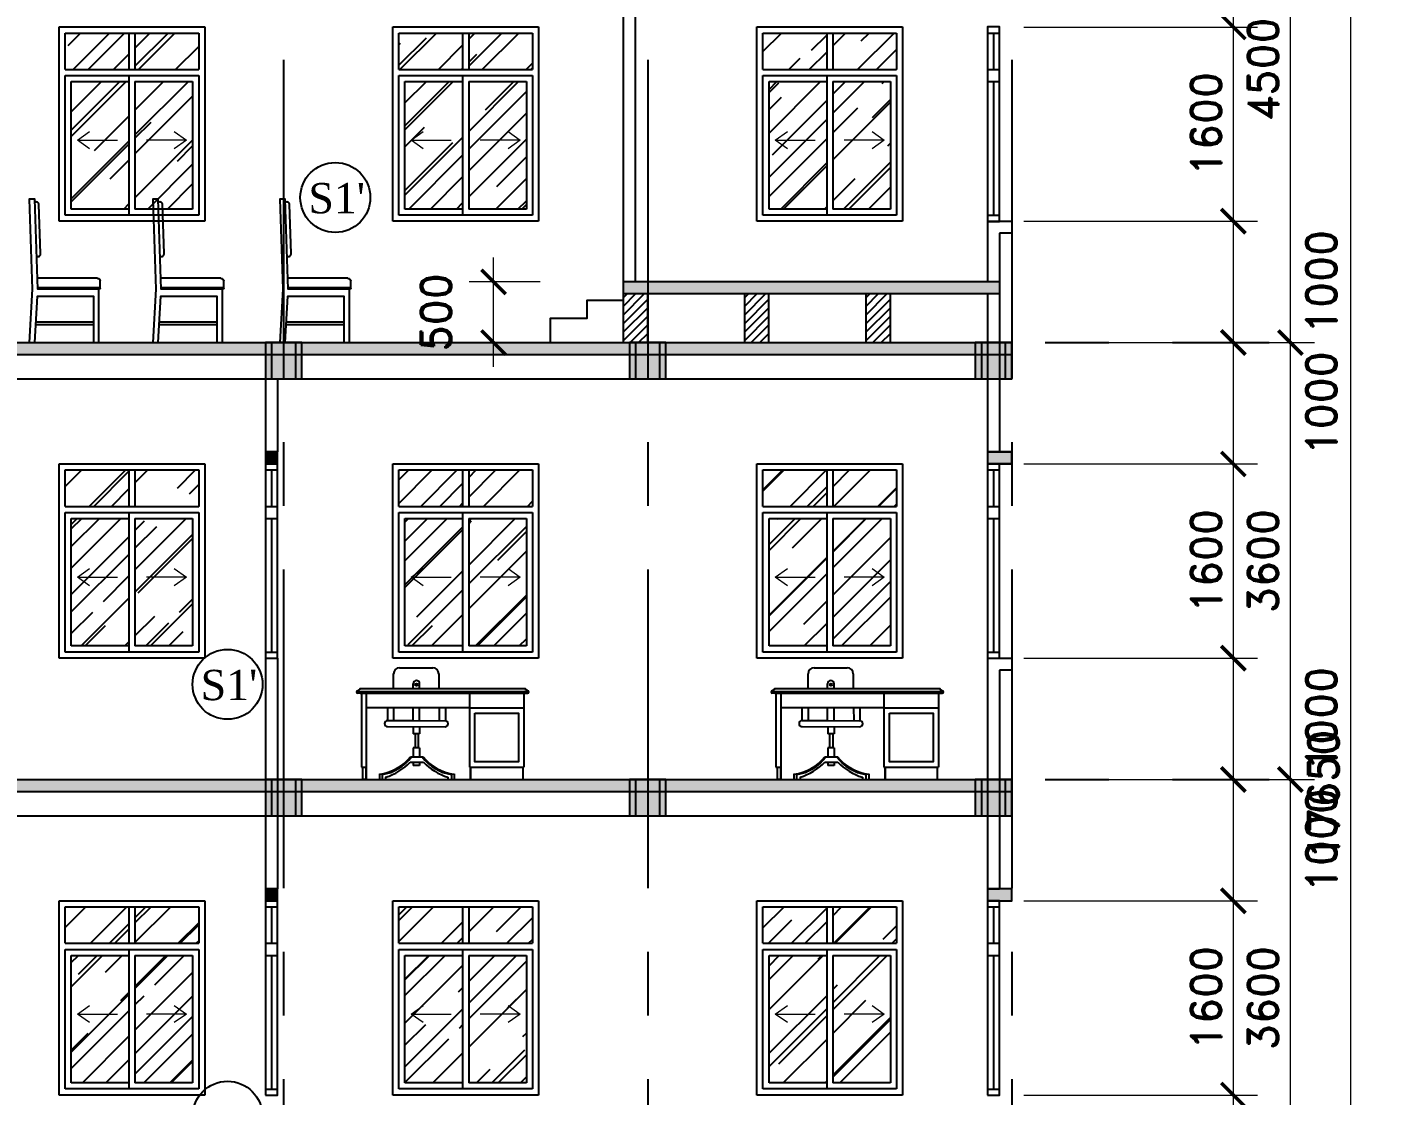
# Model space of a CAD drawing. Header units: inches. Extents: x 452443 to 881249, y 975131 to 1198310.
# Drawn here: x 785251 to 796360, y 1041510 to 1050310 of the extents above; entities that cross this region are included whole.
import ezdxf

# ---------------------------------------------------------------- set-up
doc = ezdxf.new("R2010")
doc.units = ezdxf.units.IN
doc.header["$LTSCALE"] = 3.5
doc.header["$MEASUREMENT"] = 0
doc.linetypes.add('CENTER', pattern=[2, 1.25, -0.25, 0.25, -0.25])
for name, color, linetype in [('1-NETMANH', 1, 'Continuous'), ('cot', 1, 'Continuous'), ('cotnha', 1, 'Continuous'), ('DOOR-84', 84, 'Continuous'), ('hatch', 4, 'Continuous'), ('hatch vl', 4, 'Continuous'), ('NCUAMANH', 32, 'Continuous'), ('Netthay_126', 126, 'Continuous'), ('phong', 2, 'Continuous'), ('thuocdo', 3, 'Continuous'), ('Truc', 252, 'Continuous')]:
    doc.layers.add(name, color=color, linetype=linetype)
doc.styles.add('romand', font='romand.shx')
doc.styles.get("Standard").update_dxf_attribs({"font": 'times.ttf'})
doc.dimstyles.new('TL100', dxfattribs={"dimscale": 100, "dimtxt": 2.5, "dimasz": 2, "dimexe": 2, "dimexo": 1, "dimgap": 1, "dimtad": 1, "dimdec": 0, "dimzin": 0, "dimdsep": 46, "dimtxsty": 'romand', "dimblk": 'ARCHTICK', "dimcen": 2, "dimdle": 2, "dimclrd": 256, "dimclre": 256, "dimclrt": 7, "dimadec": 0, "dimazin": 0, "dimtfac": 0.004, "dimtdec": 0, "dimtmove": 2, "dimatfit": 3, "dimfxl": 1, "dimtolj": 1, "dimtzin": 0, "dimlwd": 20, "dimlwe": 20, "dimarcsym": 1})

# ---------------------------------------------------------------- blocks, each defined once
blk = doc.blocks.new('ban v.tinh3')
for p, q in [((-1015, 921), (-742, 921)), ((-1065, 750), (-1065, 871)), ((-904, 750), (-904, 789)), ((-850, 750), (-850, 789)), ((-692, 871), (-692, 750)), ((-1116, 590), (-1116, 485)), ((-1065, 590), (-1065, 485)), ((-904, 485), (-904, 590)), ((-850, 484), (-850, 590)), ((-690, 590), (-689, 485)), ((-638, 590), (-638, 485)), ((-1114, 485), (-904, 485)), ((-904, 485), (-640, 484)), ((-1114, 435), (-640, 434)), ((-903, 435), (-903, 377)), ((-851, 377), (-903, 377)), ((-887, 377), (-887, 260)), ((-862, 377), (-862, 260)), ((-851, 438), (-851, 377)), ((-851, 260), (-903, 260)), ((-903, 260), (-903, 186)), ((-851, 260), (-851, 186)), ((-903, 142), (-903, 114)), ((-851, 114), (-903, 114)), ((-851, 142), (-851, 114)), ((-1182, 0), (-565, 0))]:
    blk.add_line(p, q)
at = {"linetype": 'ByBlock'}
for p, q in [((-1340, 710), (-1360, 710)), ((20, 710), (40, 710)), ((-440, 590), (-1290, 590))]:
    blk.add_line(p, q, dxfattribs=at)
at = {"color": 7}
for p, q in [((-1340, 750), (20, 750)), ((-1340, 710), (25, 710)), ((-1330, 710), (-1330, 100)), ((-1290, 710), (-1290, 100)), ((-440, 710), (-440, 100)), ((-440, 710), (-440, 100)), ((10, 710), (10, 100)), ((-440, 590), (10, 590)), ((-1320, 100), (-1320, 0)), ((-1290, 0), (-1320, 0)), ((-1290, 0), (-1290, 100)), ((-1290, 100), (-1290, 0)), ((-440, 100), (10, 100)), ((-440, 100), (10, 100)), ((-430, 0), (-430, 100)), ((-430, 100), (-430, 0)), ((-430, 100), (-430, 0)), ((-430, 100), (-430, 0)), ((-430, 0), (0, 0)), ((0, 100), (0, 0))]:
    blk.add_line(p, q, dxfattribs=at)
at = {"color": 7, "linetype": 'ByBlock'}
blk.add_line((-1330, 100), (-1290, 100), dxfattribs=at)
at = {"color": 7}
for points in [[(-1340, 750), (-1340, 750), (-1340, 745, 0.327999), (-1350, 735), (-1355, 735), (-1355, 730), (-1360, 730)], [(20, 750), (20, 750), (20, 745, -0.327999), (30, 735), (35, 735), (35, 730), (40, 730)]]:
    blk.add_lwpolyline(points, format="xyb", dxfattribs=at)
blk.add_circle((-876, 781), 10.9)
for centre, radius, start, end in [((-1015, 871), 50, 90, 180), ((-742, 871), 50, 0, 90), ((-877, 789), 27, 0, 180), ((-1114, 460), 25, 89.8543, 269.8543), ((-640, 459), 25, 269.8543, 89.8543)]:
    blk.add_arc(centre, radius, start, end)
for centre, start, end in [((-1360, 720), 90, 270), ((40, 720), 270, 90)]:
    blk.add_arc(centre, 10, start, end, dxfattribs=at)
at = {"layer": '1-NETMANH'}
for p, q in [((-1369, 725), (49, 725)), ((-928, 142), (-819, 142)), ((-926, 186), (-821, 186)), ((-1182, 45), (-1182, 0)), ((-1159, 41), (-1159, 0)), ((-1130, 18), (-1130, 0)), ((-617, 18), (-617, 0)), ((-617, 18), (-617, 0)), ((-588, 41), (-588, 0)), ((-565, 45), (-565, 0))]:
    blk.add_line(p, q, dxfattribs=at)
blk.add_lwpolyline([(-395, 545), (-35, 545), (-35, 145), (-395, 145)], close=True, dxfattribs=at)
for centre, radius, start, end in [((-1224, 423), 381, 276.3269, 321.5877), ((-1216, 411), 375, 278.8818, 323.0611), ((-1267, 468), 470, 286.9417, 316.1538), ((-530, 411), 375, 216.9389, 261.1182), ((-523, 423), 381, 218.4123, 263.6731), ((-480, 468), 470, 223.8462, 253.0583)]:
    blk.add_arc(centre, radius, start, end, dxfattribs=at)
blk = doc.blocks.new('_ArchTick')
at = {"color": 0, "linetype": 'ByBlock', "const_width": 0.15}
blk.add_lwpolyline([(-0.5, -0.5), (0.5, 0.5)], dxfattribs=at)
blk = doc.blocks.new('*D2502')
at = {"layer": 'DEFPOINTS', "color": 0}
for p in [(793366, 1041510), (795192, 1041510), (793504, 1040510)]:
    blk.add_point(p, dxfattribs=at)
at = {"layer": 'thuocdo', "linetype": 'Continuous', "lineweight": 20}
for p, q in [((795192, 1040310), (795192, 1041710)), ((793466, 1041510), (795392, 1041510)), ((793604, 1040510), (795392, 1040510))]:
    blk.add_line(p, q, dxfattribs=at)
at = {"layer": 'thuocdo', "lineweight": 20, "xscale": 200, "yscale": 200, "zscale": 200}
for p, rotation in [((795192, 1041510), 90), ((795192, 1040510), 270)]:
    blk.add_blockref('_ArchTick', p, dxfattribs=dict(at, rotation=rotation))
at = {"layer": 'thuocdo', "color": 7, "insert": (795917, 1041010), "char_height": 250, "attachment_point": 5, "rotation": 90, "style": 'romand'}
blk.add_mtext('\\A1;1000', dxfattribs=at)
blk = doc.blocks.new('*D2503')
at = {"layer": 'DEFPOINTS', "color": 0}
for p in [(793366, 1043110), (795192, 1043110), (793366, 1041510)]:
    blk.add_point(p, dxfattribs=at)
at = {"layer": 'thuocdo', "linetype": 'Continuous', "lineweight": 20}
for p, q in [((795192, 1041310), (795192, 1043310)), ((793466, 1043110), (795392, 1043110)), ((793466, 1041510), (795392, 1041510))]:
    blk.add_line(p, q, dxfattribs=at)
at = {"layer": 'thuocdo', "lineweight": 20, "xscale": 200, "yscale": 200, "zscale": 200}
for p, rotation in [((795192, 1043110), 90), ((795192, 1041510), 270)]:
    blk.add_blockref('_ArchTick', p, dxfattribs=dict(at, rotation=rotation))
at = {"layer": 'thuocdo', "color": 7, "insert": (794967, 1042310), "char_height": 250, "attachment_point": 5, "rotation": 90, "style": 'romand'}
blk.add_mtext('\\A1;1600', dxfattribs=at)
blk = doc.blocks.new('*D2504')
at = {"layer": 'DEFPOINTS', "color": 0}
for p in [(793579, 1044110), (795192, 1044110), (793366, 1043110)]:
    blk.add_point(p, dxfattribs=at)
at = {"layer": 'thuocdo', "linetype": 'Continuous', "lineweight": 20}
for p, q in [((795192, 1042910), (795192, 1044310)), ((793679, 1044110), (795392, 1044110)), ((793466, 1043110), (795392, 1043110))]:
    blk.add_line(p, q, dxfattribs=at)
at = {"layer": 'thuocdo', "lineweight": 20, "xscale": 200, "yscale": 200, "zscale": 200}
for p, rotation in [((795192, 1044110), 90), ((795192, 1043110), 270)]:
    blk.add_blockref('_ArchTick', p, dxfattribs=dict(at, rotation=rotation))
at = {"layer": 'thuocdo', "color": 7, "insert": (795917, 1043610), "char_height": 250, "attachment_point": 5, "rotation": 90, "style": 'romand'}
blk.add_mtext('\\A1;1000', dxfattribs=at)
blk = doc.blocks.new('*D2505')
at = {"layer": 'DEFPOINTS', "color": 0}
for p in [(793366, 1045110), (795192, 1045110), (793579, 1044110)]:
    blk.add_point(p, dxfattribs=at)
at = {"layer": 'thuocdo', "linetype": 'Continuous', "lineweight": 20}
for p, q in [((795192, 1043910), (795192, 1045310)), ((793466, 1045110), (795392, 1045110)), ((793679, 1044110), (795392, 1044110))]:
    blk.add_line(p, q, dxfattribs=at)
at = {"layer": 'thuocdo', "lineweight": 20, "xscale": 200, "yscale": 200, "zscale": 200}
for p, rotation in [((795192, 1045110), 90), ((795192, 1044110), 270)]:
    blk.add_blockref('_ArchTick', p, dxfattribs=dict(at, rotation=rotation))
at = {"layer": 'thuocdo', "color": 7, "insert": (795917, 1044610), "char_height": 250, "attachment_point": 5, "rotation": 90, "style": 'romand'}
blk.add_mtext('\\A1;1000', dxfattribs=at)
blk = doc.blocks.new('*D2506')
at = {"layer": 'DEFPOINTS', "color": 0}
for p in [(793366, 1046710), (795192, 1046710), (793366, 1045110)]:
    blk.add_point(p, dxfattribs=at)
at = {"layer": 'thuocdo', "linetype": 'Continuous', "lineweight": 20}
for p, q in [((795192, 1044910), (795192, 1046910)), ((793466, 1046710), (795392, 1046710)), ((793466, 1045110), (795392, 1045110))]:
    blk.add_line(p, q, dxfattribs=at)
at = {"layer": 'thuocdo', "lineweight": 20, "xscale": 200, "yscale": 200, "zscale": 200}
for p, rotation in [((795192, 1046710), 90), ((795192, 1045110), 270)]:
    blk.add_blockref('_ArchTick', p, dxfattribs=dict(at, rotation=rotation))
at = {"layer": 'thuocdo', "color": 7, "insert": (794967, 1045910), "char_height": 250, "attachment_point": 5, "rotation": 90, "style": 'romand'}
blk.add_mtext('\\A1;1600', dxfattribs=at)
blk = doc.blocks.new('*D2507')
at = {"layer": 'DEFPOINTS', "color": 0}
for p in [(793739, 1047710), (795192, 1047710), (793366, 1046710)]:
    blk.add_point(p, dxfattribs=at)
at = {"layer": 'thuocdo', "linetype": 'Continuous', "lineweight": 20}
for p, q in [((795192, 1046510), (795192, 1047910)), ((793839, 1047710), (795392, 1047710)), ((793466, 1046710), (795392, 1046710))]:
    blk.add_line(p, q, dxfattribs=at)
at = {"layer": 'thuocdo', "lineweight": 20, "xscale": 200, "yscale": 200, "zscale": 200}
for p, rotation in [((795192, 1047710), 90), ((795192, 1046710), 270)]:
    blk.add_blockref('_ArchTick', p, dxfattribs=dict(at, rotation=rotation))
at = {"layer": 'thuocdo', "color": 7, "insert": (795917, 1047210), "char_height": 250, "attachment_point": 5, "rotation": 90, "style": 'romand'}
blk.add_mtext('\\A1;1000', dxfattribs=at)
blk = doc.blocks.new('*D2508')
at = {"layer": 'DEFPOINTS', "color": 0}
for p in [(793366, 1048710), (795192, 1048710), (793739, 1047710)]:
    blk.add_point(p, dxfattribs=at)
at = {"layer": 'thuocdo', "linetype": 'Continuous', "lineweight": 20}
for p, q in [((795192, 1047510), (795192, 1048910)), ((793466, 1048710), (795392, 1048710)), ((793839, 1047710), (795392, 1047710))]:
    blk.add_line(p, q, dxfattribs=at)
at = {"layer": 'thuocdo', "lineweight": 20, "xscale": 200, "yscale": 200, "zscale": 200}
for p, rotation in [((795192, 1048710), 90), ((795192, 1047710), 270)]:
    blk.add_blockref('_ArchTick', p, dxfattribs=dict(at, rotation=rotation))
at = {"layer": 'thuocdo', "color": 7, "insert": (795917, 1048210), "char_height": 250, "attachment_point": 5, "rotation": 90, "style": 'romand'}
blk.add_mtext('\\A1;1000', dxfattribs=at)
blk = doc.blocks.new('*D2509')
at = {"layer": 'DEFPOINTS', "color": 0}
for p in [(793366, 1050310), (795192, 1050310), (793366, 1048710)]:
    blk.add_point(p, dxfattribs=at)
at = {"layer": 'thuocdo', "linetype": 'Continuous', "lineweight": 20}
for p, q in [((795192, 1048510), (795192, 1050510)), ((793466, 1050310), (795392, 1050310)), ((793466, 1048710), (795392, 1048710))]:
    blk.add_line(p, q, dxfattribs=at)
at = {"layer": 'thuocdo', "lineweight": 20, "xscale": 200, "yscale": 200, "zscale": 200}
for p, rotation in [((795192, 1050310), 90), ((795192, 1048710), 270)]:
    blk.add_blockref('_ArchTick', p, dxfattribs=dict(at, rotation=rotation))
at = {"layer": 'thuocdo', "color": 7, "insert": (794967, 1049510), "char_height": 250, "attachment_point": 5, "rotation": 90, "style": 'romand'}
blk.add_mtext('\\A1;1600', dxfattribs=at)
blk = doc.blocks.new('*D2510')
at = {"layer": 'DEFPOINTS', "color": 0}
for p in [(794059, 1052210), (795192, 1052210), (793366, 1050310)]:
    blk.add_point(p, dxfattribs=at)
at = {"layer": 'thuocdo', "linetype": 'Continuous', "lineweight": 20}
for p, q in [((795192, 1050110), (795192, 1052410)), ((794159, 1052210), (795392, 1052210)), ((793466, 1050310), (795392, 1050310))]:
    blk.add_line(p, q, dxfattribs=at)
at = {"layer": 'thuocdo', "lineweight": 20, "xscale": 200, "yscale": 200, "zscale": 200}
for p, rotation in [((795192, 1052210), 90), ((795192, 1050310), 270)]:
    blk.add_blockref('_ArchTick', p, dxfattribs=dict(at, rotation=rotation))
at = {"layer": 'thuocdo', "color": 7, "insert": (794967, 1051260), "char_height": 250, "attachment_point": 5, "rotation": 90, "style": 'romand'}
blk.add_mtext('\\A1;1900', dxfattribs=at)
blk = doc.blocks.new('*D2514')
at = {"layer": 'DEFPOINTS', "color": 0}
for p in [(794404, 1044110), (795662, 1044110), (795559, 1040510)]:
    blk.add_point(p, dxfattribs=at)
at = {"layer": 'thuocdo', "linetype": 'Continuous', "lineweight": 20}
for p, q in [((795662, 1040310), (795662, 1044310)), ((794504, 1044110), (795862, 1044110)), ((795659, 1040510), (795862, 1040510))]:
    blk.add_line(p, q, dxfattribs=at)
at = {"layer": 'thuocdo', "lineweight": 20, "xscale": 200, "yscale": 200, "zscale": 200}
for p, rotation in [((795662, 1044110), 90), ((795662, 1040510), 270)]:
    blk.add_blockref('_ArchTick', p, dxfattribs=dict(at, rotation=rotation))
at = {"layer": 'thuocdo', "color": 7, "insert": (795437, 1042310), "char_height": 250, "attachment_point": 5, "rotation": 90, "style": 'romand'}
blk.add_mtext('\\A1;3600', dxfattribs=at)
blk = doc.blocks.new('*D2515')
at = {"layer": 'DEFPOINTS', "color": 0}
for p in [(794404, 1047710), (795662, 1047710), (794404, 1044110)]:
    blk.add_point(p, dxfattribs=at)
at = {"layer": 'thuocdo', "linetype": 'Continuous', "lineweight": 20}
for p, q in [((795662, 1043910), (795662, 1047910)), ((794504, 1047710), (795862, 1047710)), ((794504, 1044110), (795862, 1044110))]:
    blk.add_line(p, q, dxfattribs=at)
at = {"layer": 'thuocdo', "lineweight": 20, "xscale": 200, "yscale": 200, "zscale": 200}
for p, rotation in [((795662, 1047710), 90), ((795662, 1044110), 270)]:
    blk.add_blockref('_ArchTick', p, dxfattribs=dict(at, rotation=rotation))
at = {"layer": 'thuocdo', "color": 7, "insert": (795437, 1045910), "char_height": 250, "attachment_point": 5, "rotation": 90, "style": 'romand'}
blk.add_mtext('\\A1;3600', dxfattribs=at)
blk = doc.blocks.new('*D2516')
at = {"layer": 'DEFPOINTS', "color": 0}
for p in [(794248, 1052210), (795662, 1052210), (794404, 1047710)]:
    blk.add_point(p, dxfattribs=at)
at = {"layer": 'thuocdo', "linetype": 'Continuous', "lineweight": 20}
for p, q in [((795662, 1047510), (795662, 1052410)), ((794348, 1052210), (795862, 1052210)), ((794504, 1047710), (795862, 1047710))]:
    blk.add_line(p, q, dxfattribs=at)
at = {"layer": 'thuocdo', "lineweight": 20, "xscale": 200, "yscale": 200, "zscale": 200}
for p, rotation in [((795662, 1052210), 90), ((795662, 1047710), 270)]:
    blk.add_blockref('_ArchTick', p, dxfattribs=dict(at, rotation=rotation))
at = {"layer": 'thuocdo', "color": 7, "insert": (795437, 1049960), "char_height": 250, "attachment_point": 5, "rotation": 90, "style": 'romand'}
blk.add_mtext('\\A1;4500', dxfattribs=at)
blk = doc.blocks.new('*D2518')
at = {"layer": 'DEFPOINTS', "color": 0}
for p in [(795447, 1052810), (796160, 1052810), (795447, 1035160)]:
    blk.add_point(p, dxfattribs=at)
at = {"layer": 'thuocdo', "linetype": 'Continuous', "lineweight": 20}
for p, q in [((796160, 1034960), (796160, 1053010)), ((795547, 1052810), (796360, 1052810)), ((795547, 1035160), (796360, 1035160))]:
    blk.add_line(p, q, dxfattribs=at)
at = {"layer": 'thuocdo', "lineweight": 20, "xscale": 200, "yscale": 200, "zscale": 200}
for p, rotation in [((796160, 1052810), 90), ((796160, 1035160), 270)]:
    blk.add_blockref('_ArchTick', p, dxfattribs=dict(at, rotation=rotation))
at = {"layer": 'thuocdo', "color": 7, "insert": (795935, 1043985), "char_height": 250, "attachment_point": 5, "rotation": 90, "style": 'romand'}
blk.add_mtext('\\A1;17650', dxfattribs=at)
blk = doc.blocks.new('*D2530')
at = {"layer": 'DEFPOINTS', "color": 0}
for p in [(789096, 1048210), (789581, 1048210), (789581, 1047710)]:
    blk.add_point(p, dxfattribs=at)
at = {"layer": 'thuocdo', "linetype": 'Continuous', "lineweight": 20}
for p, q in [((789096, 1047510), (789096, 1048410)), ((789481, 1048210), (788896, 1048210)), ((789481, 1047710), (788896, 1047710))]:
    blk.add_line(p, q, dxfattribs=at)
at = {"layer": 'thuocdo', "lineweight": 20, "xscale": 200, "yscale": 200, "zscale": 200}
for p, rotation in [((789096, 1048210), 90), ((789096, 1047710), 270)]:
    blk.add_blockref('_ArchTick', p, dxfattribs=dict(at, rotation=rotation))
at = {"layer": 'thuocdo', "color": 7, "insert": (788621, 1047960), "char_height": 250, "attachment_point": 5, "rotation": 90, "style": 'romand'}
blk.add_mtext('\\A1;500', dxfattribs=at)
blk = doc.blocks.new('ghe 560')
for p, q in [((-529, 169), (-55, 169)), ((-529, 146), (-53, 146))]:
    blk.add_line(p, q)
blk.add_lwpolyline([(-45, 0), (-67, 382), (-529, 382), (-529, 0), (-574, 0), (-574, 439), (-70, 439), (-45, 1181), (0, 1181), (-25, 439), (0, 0)], close=True)
at = {"layer": '1-NETMANH'}
for p, q in [((-585, 450), (-585, 506)), ((-585, 450), (-70, 450)), ((-562, 529), (-68, 529))]:
    blk.add_line(p, q, dxfattribs=at)
blk.add_lwpolyline([(-61, 711, -0.588296), (-94, 733), (-80, 1136, -0.588296), (-46, 1155)], format="xyb", dxfattribs=at)
for centre, radius, start, end in [((-562, 506), 22.5, 90, 180), ((-574, 450), 11.2, 180, 270)]:
    blk.add_arc(centre, radius, start, end, dxfattribs=at)
blk = doc.blocks.new('CUAS1200x1600')
at = {"layer": 'hatch vl'}
h = blk.add_hatch(dxfattribs=at)
h.set_pattern_fill('AR-RROOF', color=256, scale=15, angle=45)
h.set_pattern_definition([(45, (381731, 834646.73), (323.28922, 862.10459), [5715, -762, 1905, -381]), (45, (381954.6, 835139.75), (-627.7199, 88.90454), [1143, -125.73, 2286, -285.75]), (45, (381636.7, 835010.43), (1220.41681, 1581.4231), [3048, -533.4, 1524, -381])])
h.paths.add_polyline_path([(100, 100), (575, 100), (575, 1150), (100, 1150)])
h.paths.add_polyline_path([(625, 100), (1100, 100), (1100, 1150), (625, 1150)])
h.paths.add_polyline_path([(575, 1250), (575, 1550), (50, 1550), (50, 1250)])
h.paths.add_polyline_path([(625, 1550), (625, 1250), (1150, 1250), (1150, 1550)])
at = {"layer": 'DOOR-84', "ltscale": 3}
for p, q in [((0, 0), (0, 1600)), ((0, 1600), (1200, 1600)), ((50, 1250), (50, 1550)), ((50, 1550), (1150, 1550)), ((1150, 1550), (1150, 1250)), ((50, 1250), (1150, 1250)), ((50, 50), (50, 1200)), ((50, 1200), (1150, 1200)), ((100, 100), (100, 1150)), ((100, 1150), (575, 1150)), ((625, 1150), (1100, 1150)), ((1100, 1150), (1100, 100)), ((1150, 1200), (1150, 50)), ((1200, 0), (0, 0)), ((1150, 50), (50, 50)), ((575, 100), (100, 100)), ((1100, 100), (625, 100))]:
    blk.add_line(p, q, dxfattribs=at)
for points in [[(1200, 1600), (1200, 0)], [(575, 1550), (575, 1250)], [(625, 1550), (625, 1250)], [(575, 1200), (575, 50)], [(625, 1150), (625, 100)]]:
    blk.add_lwpolyline(points, dxfattribs=at)
for points in [[(151, 667), (481, 667)], [(1049, 667), (719, 667)]]:
    blk.add_leader(points, dimstyle='TL100', override={"dimasz": 1, "dimtad": 0, "dimldrblk": 'Open90', "dimarcsym": 1}, dxfattribs=at)

msp = doc.modelspace()

# ---------------------------------------------------------------- hatches: boundary and pattern name
at = {"layer": 'cot'}
h = msp.add_hatch(color=256, dxfattribs=at)
h.dxf.hatch_style = 1
h.paths.add_polyline_path([(793265.8, 1048110.4), (793265.8, 1048210.4), (790165.8, 1048210.4), (790165.8, 1048110.4)])
h = msp.add_hatch(color=256, dxfattribs=at)
h.dxf.hatch_style = 1
h.paths.add_polyline_path([(787265.8, 1047710.4), (784965.8, 1047710.4), (784965.8, 1047610.4), (787265.8, 1047610.4)])
h.paths.add_polyline_path([(791065.8, 1047710.4), (787465.8, 1047710.4), (787465.8, 1047610.4), (791065.8, 1047610.4)])
h.paths.add_polyline_path([(778865.8, 1047710.4), (778865.8, 1047610.4), (784765.8, 1047610.4), (784765.8, 1047710.4)])
h.paths.add_polyline_path([(793365.8, 1047610.4), (793365.8, 1047710.4), (791065.8, 1047710.4), (791065.8, 1047610.4)])
h = msp.add_hatch(color=256, dxfattribs=at)
h.dxf.hatch_style = 1
h.paths.add_polyline_path([(787515.8, 1047710.4), (787215.8, 1047710.4), (787215.8, 1047410.4), (787515.8, 1047410.4)])
h = msp.add_hatch(color=256, dxfattribs=at)
h.dxf.hatch_style = 1
h.paths.add_polyline_path([(787515.8, 1047710.4), (787215.8, 1047710.4), (787215.8, 1047410.4), (787515.8, 1047410.4)])
h = msp.add_hatch(color=256, dxfattribs=at)
h.dxf.hatch_style = 1
h.paths.add_polyline_path([(787465.8, 1047710.4), (787265.8, 1047710.4), (787265.8, 1047410.4), (787465.8, 1047410.4)])
h = msp.add_hatch(color=256, dxfattribs=at)
h.dxf.hatch_style = 1
h.paths.add_polyline_path([(787465.8, 1047710.4), (787265.8, 1047710.4), (787265.8, 1047410.4), (787465.8, 1047410.4)])
h = msp.add_hatch(color=256, dxfattribs=at)
h.dxf.hatch_style = 1
h.paths.add_polyline_path([(790515.8, 1047710.4), (790215.8, 1047710.4), (790215.8, 1047410.4), (790515.8, 1047410.4)])
h = msp.add_hatch(color=256, dxfattribs=at)
h.dxf.hatch_style = 1
h.paths.add_polyline_path([(790515.8, 1047710.4), (790215.8, 1047710.4), (790215.8, 1047410.4), (790515.8, 1047410.4)])
h = msp.add_hatch(color=256, dxfattribs=at)
h.dxf.hatch_style = 1
h.paths.add_polyline_path([(790465.8, 1047710.4), (790265.8, 1047710.4), (790265.8, 1047410.4), (790465.8, 1047410.4)])
h = msp.add_hatch(color=256, dxfattribs=at)
h.dxf.hatch_style = 1
h.paths.add_polyline_path([(790465.8, 1047710.4), (790265.8, 1047710.4), (790265.8, 1047410.4), (790465.8, 1047410.4)])
h = msp.add_hatch(color=256, dxfattribs=at)
h.dxf.hatch_style = 1
h.paths.add_polyline_path([(793365.8, 1047710.4), (793065.8, 1047710.4), (793065.8, 1047410.4), (793365.8, 1047410.4)])
h = msp.add_hatch(color=256, dxfattribs=at)
h.dxf.hatch_style = 1
h.paths.add_polyline_path([(793365.8, 1047710.4), (793065.8, 1047710.4), (793065.8, 1047410.4), (793365.8, 1047410.4)])
h = msp.add_hatch(color=256, dxfattribs=at)
h.dxf.hatch_style = 1
h.paths.add_polyline_path([(793315.8, 1047710.4), (793115.8, 1047710.4), (793115.8, 1047410.4), (793315.8, 1047410.4)])
h = msp.add_hatch(color=256, dxfattribs=at)
h.dxf.hatch_style = 1
h.paths.add_polyline_path([(793315.8, 1047710.4), (793115.8, 1047710.4), (793115.8, 1047410.4), (793315.8, 1047410.4)])
h = msp.add_hatch(color=256, dxfattribs=at)
h.dxf.hatch_style = 1
h.paths.add_polyline_path([(793365.8, 1047710.4), (793165.8, 1047710.4), (793165.8, 1047410.4), (793365.8, 1047410.4)])
h = msp.add_hatch(color=256, dxfattribs=at)
h.dxf.hatch_style = 1
h.paths.add_polyline_path([(787315.8, 1046810.4), (787215.8, 1046810.4), (787215.8, 1046710.4), (787315.8, 1046710.4)])
h = msp.add_hatch(color=256, dxfattribs=at)
h.dxf.hatch_style = 1
h.paths.add_polyline_path([(793365.8, 1046810.4), (793165.8, 1046810.4), (793165.8, 1046710.4), (793365.8, 1046710.4)])
h = msp.add_hatch(color=256, dxfattribs=at)
h.dxf.hatch_style = 1
h.paths.add_polyline_path([(787265.8, 1044110.4), (784965.8, 1044110.4), (784965.8, 1044010.4), (787265.8, 1044010.4)])
h.paths.add_polyline_path([(791065.8, 1044110.4), (787465.8, 1044110.4), (787465.8, 1044010.4), (791065.8, 1044010.4)])
h.paths.add_polyline_path([(778865.8, 1044110.4), (778865.8, 1044010.4), (784765.8, 1044010.4), (784765.8, 1044110.4)])
h.paths.add_polyline_path([(793365.8, 1044010.4), (793365.8, 1044110.4), (791065.8, 1044110.4), (791065.8, 1044010.4)])
h = msp.add_hatch(color=256, dxfattribs=at)
h.dxf.hatch_style = 1
h.paths.add_polyline_path([(787515.8, 1044110.4), (787215.8, 1044110.4), (787215.8, 1043810.4), (787515.8, 1043810.4)])
h = msp.add_hatch(color=256, dxfattribs=at)
h.dxf.hatch_style = 1
h.paths.add_polyline_path([(787465.8, 1044110.4), (787265.8, 1044110.4), (787265.8, 1043810.4), (787465.8, 1043810.4)])
h = msp.add_hatch(color=256, dxfattribs=at)
h.dxf.hatch_style = 1
h.paths.add_polyline_path([(787465.8, 1044110.4), (787265.8, 1044110.4), (787265.8, 1043810.4), (787465.8, 1043810.4)])
h = msp.add_hatch(color=256, dxfattribs=at)
h.dxf.hatch_style = 1
h.paths.add_polyline_path([(790515.8, 1044110.4), (790215.8, 1044110.4), (790215.8, 1043810.4), (790515.8, 1043810.4)])
h = msp.add_hatch(color=256, dxfattribs=at)
h.dxf.hatch_style = 1
h.paths.add_polyline_path([(790465.8, 1044110.4), (790265.8, 1044110.4), (790265.8, 1043810.4), (790465.8, 1043810.4)])
h = msp.add_hatch(color=256, dxfattribs=at)
h.dxf.hatch_style = 1
h.paths.add_polyline_path([(790465.8, 1044110.4), (790265.8, 1044110.4), (790265.8, 1043810.4), (790465.8, 1043810.4)])
h = msp.add_hatch(color=256, dxfattribs=at)
h.dxf.hatch_style = 1
h.paths.add_polyline_path([(793365.8, 1044110.4), (793065.8, 1044110.4), (793065.8, 1043810.4), (793365.8, 1043810.4)])
h = msp.add_hatch(color=256, dxfattribs=at)
h.dxf.hatch_style = 1
h.paths.add_polyline_path([(793315.8, 1044110.4), (793115.8, 1044110.4), (793115.8, 1043810.4), (793315.8, 1043810.4)])
h = msp.add_hatch(color=256, dxfattribs=at)
h.dxf.hatch_style = 1
h.paths.add_polyline_path([(793315.8, 1044110.4), (793115.8, 1044110.4), (793115.8, 1043810.4), (793315.8, 1043810.4)])
h = msp.add_hatch(color=256, dxfattribs=at)
h.dxf.hatch_style = 1
h.paths.add_polyline_path([(793365.8, 1044110.4), (793165.8, 1044110.4), (793165.8, 1043810.4), (793365.8, 1043810.4)])
h = msp.add_hatch(color=256, dxfattribs=at)
h.dxf.hatch_style = 1
h.paths.add_polyline_path([(787315.8, 1043210.4), (787215.8, 1043210.4), (787215.8, 1043110.4), (787315.8, 1043110.4)])
h = msp.add_hatch(color=256, dxfattribs=at)
h.dxf.hatch_style = 1
h.paths.add_polyline_path([(793365.8, 1043210.4), (793165.8, 1043210.4), (793165.8, 1043110.4), (793365.8, 1043110.4)])
at = {"layer": 'hatch'}
h = msp.add_hatch(dxfattribs=at)
h.set_pattern_fill('ANSI31', color=256, scale=400)
h.set_pattern_definition([(45, (746385.69, 1044110.4), (-35.35534, 35.35534), [])])
h.paths.add_polyline_path([(790365.8, 1048110.4), (790165.8, 1048110.4), (790165.8, 1048060.4), (790165.8, 1047710.4), (790365.8, 1047710.4)])
h = msp.add_hatch(dxfattribs=at)
h.set_pattern_fill('ANSI31', color=256, scale=400)
h.set_pattern_definition([(45, (747385.24, 1044110.4), (-35.35534, 35.35534), [])])
h.paths.add_polyline_path([(791365.3, 1048110.4), (791165.3, 1048110.4), (791165.3, 1048060.4), (791165.3, 1047710.4), (791365.3, 1047710.4)])
h = msp.add_hatch(dxfattribs=at)
h.set_pattern_fill('ANSI31', color=256, scale=400)
h.set_pattern_definition([(45, (748385.67, 1044110.4), (-35.35534, 35.35534), [])])
h.paths.add_polyline_path([(792365.7, 1048110.4), (792165.7, 1048110.4), (792165.7, 1048060.4), (792165.7, 1047710.4), (792365.7, 1047710.4)])

# ---------------------------------------------------------------- linework, layer by layer
at = {"layer": 'cot'}
msp.add_line((793265.8, 1048210.4), (790165.8, 1048210.4), dxfattribs=at)
msp.add_lwpolyline([(793265.8, 1048110.4), (790165.8, 1048110.4)], dxfattribs=at)
for points in [[(787215.8, 1047410.4), (787515.8, 1047410.4), (787515.8, 1047710.4), (787215.8, 1047710.4)], [(787215.8, 1047410.4), (787515.8, 1047410.4), (787515.8, 1047710.4), (787215.8, 1047710.4)], [(787265.8, 1047410.4), (787465.8, 1047410.4), (787465.8, 1047710.4), (787265.8, 1047710.4)], [(787265.8, 1047410.4), (787465.8, 1047410.4), (787465.8, 1047710.4), (787265.8, 1047710.4)], [(790215.8, 1047410.4), (790515.8, 1047410.4), (790515.8, 1047710.4), (790215.8, 1047710.4)], [(790215.8, 1047410.4), (790515.8, 1047410.4), (790515.8, 1047710.4), (790215.8, 1047710.4)], [(790265.8, 1047410.4), (790465.8, 1047410.4), (790465.8, 1047710.4), (790265.8, 1047710.4)], [(790265.8, 1047410.4), (790465.8, 1047410.4), (790465.8, 1047710.4), (790265.8, 1047710.4)], [(793065.8, 1047410.4), (793365.8, 1047410.4), (793365.8, 1047710.4), (793065.8, 1047710.4)], [(793065.8, 1047410.4), (793365.8, 1047410.4), (793365.8, 1047710.4), (793065.8, 1047710.4)], [(793115.8, 1047410.4), (793315.8, 1047410.4), (793315.8, 1047710.4), (793115.8, 1047710.4)], [(793115.8, 1047410.4), (793315.8, 1047410.4), (793315.8, 1047710.4), (793115.8, 1047710.4)], [(793165.8, 1047410.4), (793365.8, 1047410.4), (793365.8, 1047710.4), (793165.8, 1047710.4)], [(787215.8, 1046710.4), (787315.8, 1046710.4), (787315.8, 1046810.4), (787215.8, 1046810.4)], [(793165.8, 1046710.4), (793365.8, 1046710.4), (793365.8, 1046810.4), (793165.8, 1046810.4)], [(787215.8, 1043810.4), (787515.8, 1043810.4), (787515.8, 1044110.4), (787215.8, 1044110.4)], [(787265.8, 1043810.4), (787465.8, 1043810.4), (787465.8, 1044110.4), (787265.8, 1044110.4)], [(787265.8, 1043810.4), (787465.8, 1043810.4), (787465.8, 1044110.4), (787265.8, 1044110.4)], [(790215.8, 1043810.4), (790515.8, 1043810.4), (790515.8, 1044110.4), (790215.8, 1044110.4)], [(790265.8, 1043810.4), (790465.8, 1043810.4), (790465.8, 1044110.4), (790265.8, 1044110.4)], [(790265.8, 1043810.4), (790465.8, 1043810.4), (790465.8, 1044110.4), (790265.8, 1044110.4)], [(793065.8, 1043810.4), (793365.8, 1043810.4), (793365.8, 1044110.4), (793065.8, 1044110.4)], [(793115.8, 1043810.4), (793315.8, 1043810.4), (793315.8, 1044110.4), (793115.8, 1044110.4)], [(793115.8, 1043810.4), (793315.8, 1043810.4), (793315.8, 1044110.4), (793115.8, 1044110.4)], [(793165.8, 1043810.4), (793365.8, 1043810.4), (793365.8, 1044110.4), (793165.8, 1044110.4)], [(787215.8, 1043110.4), (787315.8, 1043110.4), (787315.8, 1043210.4), (787215.8, 1043210.4)], [(793165.8, 1043110.4), (793365.8, 1043110.4), (793365.8, 1043210.4), (793165.8, 1043210.4)]]:
    msp.add_lwpolyline(points, close=True, dxfattribs=at)
at = {"layer": 'cotnha'}
for points in [[(779165.8, 1047710.4), (793365.8, 1047710.4)], [(779165.8, 1047610.4), (793365.8, 1047610.4)], [(779165.8, 1044110.4), (793365.8, 1044110.4)], [(779165.8, 1044010.4), (793365.8, 1044010.4)]]:
    msp.add_lwpolyline(points, dxfattribs=at)
at = {"layer": 'DOOR-84'}
for points in [[(793165.8, 1048708.4), (793265.8, 1048708.4), (793265.8, 1050310.4), (793165.8, 1050310.4)], [(787215.8, 1045108.4), (787315.8, 1045108.4), (787315.8, 1046710.4), (787215.8, 1046710.4)], [(793165.8, 1045108.4), (793265.8, 1045108.4), (793265.8, 1046710.4), (793165.8, 1046710.4)], [(787215.8, 1041508.4), (787315.8, 1041508.4), (787315.8, 1043110.4), (787215.8, 1043110.4)], [(793165.8, 1041508.4), (793265.8, 1041508.4), (793265.8, 1043110.4), (793165.8, 1043110.4)]]:
    msp.add_lwpolyline(points, close=True, dxfattribs=at)
for points in [[(793165.8, 1050260.4), (793265.8, 1050260.4)], [(793215.8, 1050260.4), (793215.8, 1049960.4)], [(793165.8, 1049960.4), (793265.8, 1049960.4)], [(793165.8, 1049860.4), (793265.8, 1049860.4)], [(793215.8, 1049860.4), (793215.8, 1048758.4)], [(793165.8, 1048758.4), (793265.8, 1048758.4)], [(793165.8, 1048708.4), (793265.8, 1048708.4)], [(787215.8, 1046710.4), (787315.8, 1046710.4)], [(793165.8, 1046710.4), (793265.8, 1046710.4)], [(787215.8, 1046660.4), (787315.8, 1046660.4)], [(787265.8, 1046660.4), (787265.8, 1046360.4)], [(793165.8, 1046660.4), (793265.8, 1046660.4)], [(793215.8, 1046660.4), (793215.8, 1046360.4)], [(787215.8, 1046360.4), (787315.8, 1046360.4)], [(787215.8, 1046260.4), (787315.8, 1046260.4)], [(787265.8, 1046260.4), (787265.8, 1045158.4)], [(793165.8, 1046360.4), (793265.8, 1046360.4)], [(793165.8, 1046260.4), (793265.8, 1046260.4)], [(793215.8, 1046260.4), (793215.8, 1045158.4)], [(787215.8, 1045158.4), (787315.8, 1045158.4)], [(793165.8, 1045158.4), (793265.8, 1045158.4)], [(787215.8, 1045108.4), (787315.8, 1045108.4)], [(793165.8, 1045108.4), (793265.8, 1045108.4)], [(787215.8, 1043110.4), (787315.8, 1043110.4)], [(787215.8, 1043060.4), (787315.8, 1043060.4)], [(787265.8, 1043060.4), (787265.8, 1042760.4)], [(793165.8, 1043110.4), (793265.8, 1043110.4)], [(793165.8, 1043060.4), (793265.8, 1043060.4)], [(793215.8, 1043060.4), (793215.8, 1042760.4)], [(787215.8, 1042760.4), (787315.8, 1042760.4)], [(793165.8, 1042760.4), (793265.8, 1042760.4)], [(787215.8, 1042660.4), (787315.8, 1042660.4)], [(787265.8, 1042660.4), (787265.8, 1041558.4)], [(793165.8, 1042660.4), (793265.8, 1042660.4)], [(793215.8, 1042660.4), (793215.8, 1041558.4)], [(787215.8, 1041558.4), (787315.8, 1041558.4)], [(793165.8, 1041558.4), (793265.8, 1041558.4)]]:
    msp.add_lwpolyline(points, dxfattribs=at)
at = {"layer": 'Netthay_126'}
for points in [[(789565.8, 1047710.4), (789565.8, 1047910.4), (789865.8, 1047910.4), (789865.8, 1048060.4), (790165.8, 1048060.4), (790165.8, 1051910.4)], [(790265.8, 1048210.4), (790265.8, 1051910.4)], [(790365.8, 1047710.4), (790365.8, 1048110.4)], [(791165.3, 1047710.4), (791165.3, 1048110.4)], [(791365.3, 1047710.4), (791365.3, 1048110.4)], [(792165.7, 1047710.4), (792165.7, 1048110.4)], [(792365.7, 1047710.4), (792365.7, 1048110.4)], [(779082.1, 1047410.4), (793365.8, 1047410.4)], [(779082.1, 1043810.4), (793365.8, 1043810.4)]]:
    msp.add_lwpolyline(points, dxfattribs=at)
at = {"layer": 'Netthay_126', "ltscale": 200}
for points in [[(787791.4, 1046767.2, 0, 100, 0), (787791.4, 1047061.4, 0, 0, 0), (787791.4, 1048617, 0, 0, 0)], [(786903.8, 1043328.7, 0, 100, 0), (786903.8, 1043622.8, 0, 0, 0), (786903.8, 1044605.8, 0, 0, 0)]]:
    msp.add_lwpolyline(points, format="xyseb", dxfattribs=at)
at = {"layer": 'Netthay_126'}
for centre in [(787791.4, 1048905.3), (786903.8, 1044894), (786903.8, 1041335.4)]:
    msp.add_circle(centre, 288.2, dxfattribs=at)
at = {"layer": 'phong'}
for p, q in [((793165.8, 1048710.2), (793165.8, 1048210.4)), ((793165.8, 1048710.2), (793165.8, 1048210.4)), ((793265.8, 1048610.2), (793265.8, 1046810.4)), ((793265.8, 1048610.2), (793265.8, 1047710.4)), ((793165.8, 1048110.4), (793165.8, 1046810.4)), ((793165.8, 1048110.4), (793165.8, 1047710.4)), ((787215.8, 1047410.4), (787215.8, 1046810.4)), ((787315.8, 1047410.4), (787315.8, 1046810.4)), ((787215.8, 1045110.2), (787215.8, 1043210.4)), ((787315.8, 1045110.2), (787315.8, 1043210.4)), ((793165.8, 1045110.2), (793165.8, 1043210.4)), ((793165.8, 1045110.2), (793165.8, 1044110.4)), ((793265.8, 1045010.2), (793265.8, 1043210.4)), ((793265.8, 1045010.2), (793265.8, 1044110.4))]:
    msp.add_line(p, q, dxfattribs=at)
for points in [[(793165.8, 1048710.2), (793265.8, 1048710.2)], [(793265.8, 1048710.2), (793365.8, 1048710.2), (793365.8, 1048610.2), (793265.8, 1048610.2)], [(790165.8, 1047710.4), (790165.8, 1048210.4)], [(787215.8, 1046810.4), (787315.8, 1046810.4)], [(793165.8, 1046810.4), (793265.8, 1046810.4)], [(793265.8, 1046810.4), (793365.8, 1046810.4), (793365.8, 1046710.4), (793265.8, 1046710.4)], [(787215.8, 1045110.2), (787315.8, 1045110.2)], [(793165.8, 1045110.2), (793265.8, 1045110.2)], [(793265.8, 1045110.2), (793365.8, 1045110.2), (793365.8, 1045010.2), (793265.8, 1045010.2)], [(787215.8, 1043210.4), (787315.8, 1043210.4)], [(793165.8, 1043210.4), (793265.8, 1043210.4)]]:
    msp.add_lwpolyline(points, dxfattribs=at)
at = {"layer": 'Truc', "linetype": 'CENTER', "ltscale": 600}
for p, q in [((777890.9, 1047710.4), (795486.8, 1047710.4)), ((777890.9, 1044110.4), (795486.8, 1044110.4))]:
    msp.add_line(p, q, dxfattribs=at)
for points in [[(787365.8, 1054239.7), (787365.8, 1033159.6)], [(790365.8, 1054239.7), (790365.8, 1033159.6)], [(793365.8, 1054239.7), (793365.8, 1033159.6)]]:
    msp.add_lwpolyline(points, dxfattribs=at)

# ---------------------------------------------------------------- block references
at = {"layer": 'DOOR-84'}
for p in [(785515.8, 1048710.4), (788265.8, 1048710.4), (791265.8, 1048710.4), (785515.8, 1045110.4), (788265.8, 1045110.4), (791265.8, 1045110.4), (785515.8, 1041510.4), (788265.8, 1041510.4), (791265.8, 1041510.4)]:
    msp.add_blockref('CUAS1200x1600', p, dxfattribs=at)
at = {"layer": 'NCUAMANH', "xscale": -1}
for p in [(785269.3, 1047710.4), (786287.6, 1047710.4), (787333.9, 1047710.4)]:
    msp.add_blockref('ghe 560', p, dxfattribs=at)
at = {"layer": 'NCUAMANH'}
for p in [(789336.5, 1044110.4), (792752.4, 1044110.4)]:
    msp.add_blockref('ban v.tinh3', p, dxfattribs=at)

# ---------------------------------------------------------------- texts
at = {"char_height": 250, "width": 489.6, "attachment_point": 2, "line_spacing_factor": 0.938532}
for insert in [(787803.2, 1049025), (786915.5, 1045013.8)]:
    msp.add_mtext("S1'", dxfattribs=dict(at, insert=insert))

# ---------------------------------------------------------------- dimensions: what is measured, and where the dimension line sits
at = {"layer": 'thuocdo'}
for base, p1, p2, picture, middle in [((796159.7, 1052810.4), (795447.2, 1035160.4), (795447.2, 1052810.4), '*D2518', (795934.7, 1043985.4)), ((795192, 1052210.4), (793365.8, 1050310.4), (794059.4, 1052210.4), '*D2510', (794967, 1051260.4)), ((795662.2, 1052210.4), (794403.9, 1047710.4), (794248, 1052210.4), '*D2516', (795437.2, 1049960.4)), ((795192, 1050310.4), (793365.8, 1048710.2), (793365.8, 1050310.4), '*D2509', (794967, 1049510.3)), ((795192, 1048710.2), (793738.9, 1047710.4), (793365.8, 1048710.2), '*D2508', (795917, 1048210.3)), ((789095.9, 1048210.4), (789580.7, 1047710.4), (789580.7, 1048210.4), '*D2530', (788620.9, 1047960.4)), ((795662.2, 1047710.4), (794403.9, 1044110.4), (794403.9, 1047710.4), '*D2515', (795437.2, 1045910.4)), ((795192, 1046710.4), (793365.8, 1045110.2), (793365.8, 1046710.4), '*D2506', (794967, 1045910.3)), ((795192, 1045110.2), (793578.6, 1044110.4), (793365.8, 1045110.2), '*D2505', (795917, 1044610.3)), ((795662.2, 1044110.4), (795558.5, 1040510.4), (794403.9, 1044110.4), '*D2514', (795437.2, 1042310.4)), ((795192, 1043110.4), (793365.8, 1041510.2), (793365.8, 1043110.4), '*D2503', (794967, 1042310.3)), ((795192, 1041510.2), (793503.9, 1040510.4), (793365.8, 1041510.2), '*D2502', (795917, 1041010.3))]:
    dim = msp.add_linear_dim(base=base, p1=p1, p2=p2, angle=90, dimstyle='TL100', dxfattribs=at)
    dim.commit()
    dim.dimension.update_dxf_attribs({"geometry": picture, "text_midpoint": middle})
for base, p1, p2, picture, middle in [((795192, 1047710.4), (793365.8, 1046710.4), (793738.9, 1047710.4), '*D2507', (795917, 1047210.4)), ((795192, 1044110.4), (793365.8, 1043110.4), (793578.6, 1044110.4), '*D2504', (795917, 1043610.4))]:
    dim = msp.add_linear_dim(base=base, p1=p1, p2=p2, angle=90, text='1000', dimstyle='TL100', dxfattribs=at)
    dim.commit()
    dim.dimension.update_dxf_attribs({"geometry": picture, "text_midpoint": middle})

doc.saveas('drawing.dxf')
